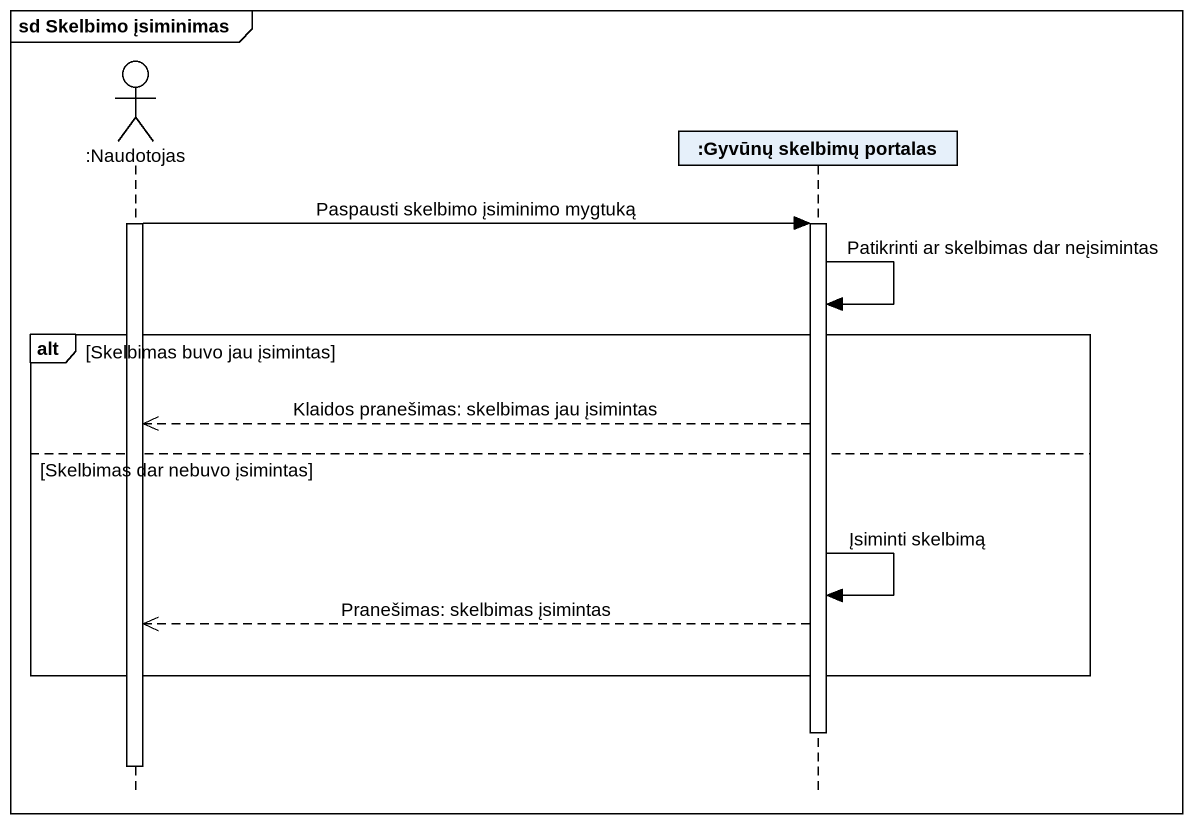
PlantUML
@startuml
mainframe sd Skelbimo įsiminimas
hide footbox
actor ":Naudotojas" as Naudotojas
participant ":Gyvūnų skelbimų portalas" as Gyvūnų_skelbimų_portalas

activate Naudotojas
Naudotojas -> Gyvūnų_skelbimų_portalas : Paspausti skelbimo įsiminimo mygtuką
activate Gyvūnų_skelbimų_portalas
Gyvūnų_skelbimų_portalas -> Gyvūnų_skelbimų_portalas : Patikrinti ar skelbimas dar neįsimintas
alt Skelbimas buvo jau įsimintas
  Gyvūnų_skelbimų_portalas -->> Naudotojas : Klaidos pranešimas: skelbimas jau įsimintas
else Skelbimas dar nebuvo įsimintas
  Gyvūnų_skelbimų_portalas -> Gyvūnų_skelbimų_portalas : Įsiminti skelbimą
  Gyvūnų_skelbimų_portalas -->> Naudotojas : Pranešimas: skelbimas įsimintas
end
deactivate Gyvūnų_skelbimų_portalas
deactivate Naudotojas
@enduml
